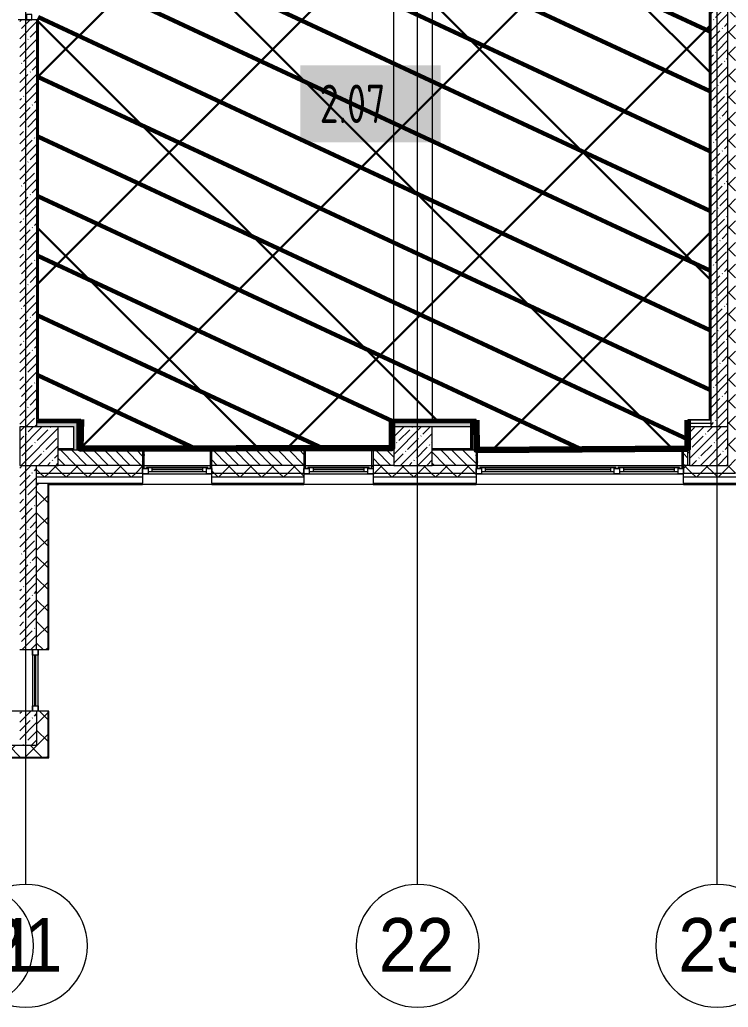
# Model space of a CAD drawing. Header units: millimetres. Extents: x -164500 to 426394, y -51911 to 102118.
# Drawn here: x 224252 to 233476, y -3507 to 9351 of the extents above; entities that cross this region are included whole.
import ezdxf

# ---------------------------------------------------------------- set-up
doc = ezdxf.new("R2010")
doc.units = ezdxf.units.MM
doc.linetypes.add('Осевая', pattern=[6350, 1270, -952.5, 3175, -952.5])
for name, color, linetype, lineweight in [('0) шлифовка', 5, 'Continuous', 60), ('5.3) Л-7 Линолеум 4 вып', 230, 'Continuous', 30), ('7.7) Плинтус', 222, 'Continuous', 90), ('A-FLOR', 7, 'Continuous', 9), ('A-GLAZ', 7, 'Continuous', 9), ('A-GLAZ-1', 7, 'Continuous', 5), ('A-GLAZ-CWMG', 7, 'Continuous', 9), ('A-GLAZ-CWMG-1', 7, 'Continuous', 20), ('A-WALL', 7, 'Continuous', 5), ('I-WALL', 7, 'Continuous', 5), ('S-COLS', 7, 'Continuous', 9), ('S-COLS-1', 7, 'Continuous', 5), ('Оси', 7, 'Continuous', 9), ('Оси-1', 7, 'Continuous', 20), ('Оси-2', 7, 'Осевая', 9)]:
    doc.layers.add(name, color=color, linetype=linetype, lineweight=lineweight)
for name, color, linetype in [('2) защита вин плитк', 6, 'Continuous'), ('3.1) Наливной пол', 3, 'Continuous'), ('3.2.3) Нал-ой пол 4 вып', 3, 'Continuous')]:
    doc.layers.add(name, color=color, linetype=linetype)
doc.layers.add('A-WALL-1', color=9, linetype='Continuous', lineweight=5, true_color=0x808080)
doc.layers.add('A-WALL-FNSH-1', color=9, linetype='Continuous', lineweight=5, true_color=0x808080)
doc.styles.add('Arial', font='arial.ttf', dxfattribs={"width": 0.9, "height": 700})
doc.styles.add('СПДС', font='ГОСТ тип А.ttf', dxfattribs={"width": 0.9})
pattern_1 = [(45, (148772.12, -0.94), (-141.42136, 141.42136), []), (135, (148772.12, -0.94), (-141.42136, -141.42136), [])]
pattern_2 = [(45, (148772.12, -0.94), (-114.04925, 114.04925), []), (45, (148886.17, -0.94), (-114.04925, 114.04925), [201.612, -40.322, 6.706, -33.617])]
pattern_3 = [(135, (148772.12, -0.94), (-70.71068, -70.71068), [])]
pattern_4 = [(0, (148772.123, -0.94), (243.84, 60.96), [20.117, -162.763, 20.117, -162.763, -975.36]), (0, (148772.123, -0.94), (243.84, 60.96), [-365.76, 20.117, -345.643, 20.117, -162.763, -426.72]), (0, (148772.123, -0.94), (243.84, 60.96), [-914.4, 20.117, -101.803, 20.117, -284.683]), (120, (148863.563, 29.54), (-174.71291, 180.691634), [20.117, -162.763, 20.117, -162.763, -975.36]), (120, (148863.563, 29.54), (-174.71291, 180.691634), [-365.76, 20.117, -345.643, 20.117, -162.763, -426.72]), (120, (148863.563, 29.54), (-174.71291, 180.691634), [-914.4, 20.117, -101.803, 20.117, -284.683]), (240, (148894.043, 151.46), (-69.12709, -241.651634), [20.117, -162.763, 20.117, -162.763, -975.36]), (240, (148894.043, 151.46), (-69.12709, -241.651634), [-365.76, 20.117, -345.643, 20.117, -162.763, -426.72]), (240, (148894.043, 151.46), (-69.12709, -241.651634), [-914.4, 20.117, -101.803, 20.117, -284.683])]
pattern_5 = [(45, (148772.12, -0.94), (-212.132, 212.132), []), (135, (148772.12, -0.94), (-212.132, -212.132), [])]
pattern_6 = [(45, (191173.1, 26476), (-1347.04, 1347.04), [])]
pattern_7 = [(45, (191173.1, 26480), (-1347.04, 1347.04), [])]

# ---------------------------------------------------------------- blocks, each defined once
blk = doc.blocks.new('BSC_Колонна _Прямоугольная - 500х500-V291-Объем проектирования 2 этажа')
at = {"layer": 'S-COLS-1'}
h = blk.add_hatch(dxfattribs=at)
h.set_pattern_fill('FP_17', color=256, style=0, pattern_type=2)
h.set_pattern_definition([(45, (-75730, -3800), (-114.04925, 114.04925), []), (45, (-75615.95, -3800), (-114.04925, 114.04925), [201.613, -40.323, 6.706, -33.617])])
h.paths.add_polyline_path([(-30, -250), (250, -250), (250, 250), (-250, 250), (-250, -250), (-43, -250)])
for p, q in [((250, 250), (-250, 250)), ((-250, 250), (-250, -250)), ((250, -250), (250, 250)), ((-250, -250), (250, -250))]:
    blk.add_line(p, q, dxfattribs=at)
blk = doc.blocks.new('BSC_Колонна _Прямоугольная - 500х500-V292-Объем проектирования 2 этажа')
at = {"layer": 'S-COLS-1'}
h = blk.add_hatch(dxfattribs=at)
h.set_pattern_fill('FP_18', color=256, style=0, pattern_type=2)
h.set_pattern_definition([(45, (-80600, -3800), (-114.04925, 114.04925), []), (45, (-80485.95, -3800), (-114.04925, 114.04925), [201.613, -40.323, 6.706, -33.617])])
h.paths.add_polyline_path([(250, -250), (250, 250), (-250, 250), (-250, -250)])
for p, q in [((250, 250), (-250, 250)), ((-250, 250), (-250, -250)), ((250, -250), (250, 250)), ((-250, -250), (250, -250))]:
    blk.add_line(p, q, dxfattribs=at)
blk = doc.blocks.new('120_Окно_СКБ_2Ст - 120_Окно_СКБ_2Ст 2700х2500 _мал створка слева_-22808065-Объем проектирования 2 этажа')
at = {"layer": 'A-GLAZ'}
for p, q in [((-1350, -75), (-1350, -5)), ((-1350, -5), (-1280, -5)), ((-1280, -75), (-1350, -75)), ((-1280, -75), (-1300, -75)), ((-1300, -75), (-1300, -85)), ((-1300, -85), (-500, -85)), ((-500, -85), (-1300, -85)), ((-1280, -5), (-1280, -75)), ((-520, -35), (-1280, -35)), ((-1280, -35), (-1280, -75)), ((-1230, -85), (-1230, -35)), ((-570, -85), (-570, -35)), ((-520, -75), (-520, -5)), ((-520, -5), (-450, -5)), ((-520, -75), (-520, -35)), ((-450, -75), (-520, -75)), ((-500, -75), (-520, -75)), ((-500, -85), (-500, -75)), ((-450, -75), (-470, -75)), ((-470, -75), (-470, -85)), ((-470, -85), (1300, -85)), ((1300, -85), (-470, -85)), ((-450, -5), (-450, -75)), ((1280, -35), (-450, -35)), ((-450, -35), (-450, -75)), ((-400, -85), (-400, -35)), ((1230, -85), (1230, -35)), ((1280, -75), (1280, -5)), ((1280, -5), (1350, -5)), ((1280, -75), (1280, -35)), ((1350, -75), (1280, -75)), ((1300, -75), (1280, -75)), ((1300, -85), (1300, -75)), ((1350, -5), (1350, -75))]:
    blk.add_line(p, q, dxfattribs=at)
at = {"layer": 'A-GLAZ-1'}
for p, q in [((1350, -5), (-1350, -5)), ((-1330, -75), (-1300, -75)), ((-1230, -55), (-570, -55)), ((-570, -65), (-1230, -65)), ((-500, -75), (-470, -75)), ((-400, -55), (1230, -55)), ((1230, -65), (-400, -65)), ((1300, -75), (1330, -75))]:
    blk.add_line(p, q, dxfattribs=at)
blk = doc.blocks.new('120_Окно_СКБ_1Ст - 120_Окно_СКБ_1Ст 900х2500_h_-19906150-Объем проектирования 2 этажа')
at = {"layer": 'A-GLAZ'}
for p, q in [((-450, -75), (-450, -5)), ((-450, -5), (-380, -5)), ((-380, -75), (-450, -75)), ((-380, -75), (-400, -75)), ((-400, -75), (-400, -85)), ((-400, -85), (400, -85)), ((400, -85), (-400, -85)), ((-380, -5), (-380, -75)), ((380, -35), (-380, -35)), ((-380, -35), (-380, -75)), ((-330, -85), (-330, -35)), ((330, -85), (330, -35)), ((380, -75), (380, -5)), ((380, -5), (450, -5)), ((380, -75), (380, -35)), ((450, -75), (380, -75)), ((400, -75), (380, -75)), ((400, -85), (400, -75)), ((450, -5), (450, -75))]:
    blk.add_line(p, q, dxfattribs=at)
at = {"layer": 'A-GLAZ-1'}
for p, q in [((450, -5), (-450, -5)), ((-430, -75), (-400, -75)), ((-330, -55), (330, -55)), ((330, -65), (-330, -65)), ((400, -75), (430, -75))]:
    blk.add_line(p, q, dxfattribs=at)
blk = doc.blocks.new('120_Окно_СКБ_1Ст - 120_Окно_СКБ_1Ст 800х2500 EI30-23532001-Объем проектирования 2 этажа')
at = {"layer": 'A-GLAZ'}
for p, q in [((-400, -127), (-400, -57)), ((-400, -57), (-330, -57)), ((-330, -127), (-400, -127)), ((-330, -57), (-330, -127)), ((330, -127), (330, -57)), ((330, -57), (400, -57)), ((400, -127), (330, -127)), ((400, -57), (400, -127))]:
    blk.add_line(p, q, dxfattribs=at)
at = {"layer": 'A-GLAZ-1'}
for p, q in [((400, -57), (-400, -57)), ((-400, -127), (400, -127)), ((330, -87), (-330, -87)), ((330, -97), (-330, -97))]:
    blk.add_line(p, q, dxfattribs=at)
blk = doc.blocks.new('BSC_Колонна _Прямоугольная - 500х500-V425-Объем проектирования 2 этажа')
at = {"layer": 'S-COLS-1'}
h = blk.add_hatch(dxfattribs=at)
h.set_pattern_fill('FP_174', color=256, style=0, pattern_type=2)
h.set_pattern_definition([(45, (-84450, -3800), (-114.04925, 114.04925), []), (45, (-84335.95, -3800), (-114.04925, 114.04925), [201.613, -40.323, 6.706, -33.617])])
h.paths.add_polyline_path([(-250, -250), (250, -250), (250, 250), (-250, 250), (-250, -129)])
for p, q in [((250, 250), (-250, 250)), ((-250, 250), (-250, -250)), ((250, -250), (250, 250)), ((-250, -250), (250, -250))]:
    blk.add_line(p, q, dxfattribs=at)
blk = doc.blocks.new('Прямоугольный импост - 50 x 70 мм-31701779-Объем проектирования 2 этажа')
at = {"layer": 'A-GLAZ-CWMG-1'}
for p, q in [((0, 35), (-70, 35)), ((-70, 35), (-70, -35)), ((0, -35), (0, 35)), ((-70, -35), (0, -35))]:
    blk.add_line(p, q, dxfattribs=at)
blk = doc.blocks.new('Ось сетки - D8-29747960-Объем проектирования 2 этажа')
at = {"layer": 'Оси-1'}
for start, end in [(360, 180), (180, 360)]:
    blk.add_arc((0, 0), 4, start, end, dxfattribs=at)

msp = doc.modelspace()

# ---------------------------------------------------------------- hatches: boundary and pattern name
at = {"layer": '0) шлифовка', "true_color": 0x2776bb}
h = msp.add_hatch(dxfattribs=at)
h.set_pattern_fill('ANSI31', color=152, scale=222, angle=110)
h.set_pattern_definition([(155, (191173.1, 26480), (-297.882, -638.811), [])])
h.paths.add_polyline_path([(233231.123, 10879), (230901.623, 10879), (230901.623, 10872), (229102.123, 10872), (229101.123, 10872), (229101.123, 11329), (224773.123, 11329), (224773.123, 10879), (224493.123, 10879), (224493.123, 10792.29), (224493.123, 4146), (225047.511, 4146), (225047.511, 3771), (229101.123, 3771), (229101.123, 4146), (230197.123, 4146), (230197.123, 3771), (232951.123, 3771), (232951.123, 4141), (233231.123, 4141)])
at = {"layer": '2) защита вин плитк'}
h = msp.add_hatch(dxfattribs=at)
h.set_pattern_fill('ANSI31', color=256, scale=600)
h.set_pattern_definition(pattern_7)
h.paths.add_polyline_path([(233231.123, 10879), (230901.623, 10879), (230901.623, 10872), (229102.123, 10872), (229101.123, 10872), (229101.123, 11329), (224773.123, 11329), (224773.123, 10879), (224493.123, 10879), (224493.123, 10792.29), (224493.123, 4146), (225047.511, 4146), (225047.511, 3771), (229101.123, 3771), (229101.123, 4146), (230197.123, 4146), (230197.123, 3771), (232951.123, 3771), (232951.123, 4141), (233231.123, 4141)])
h = msp.add_hatch(dxfattribs=at)
h.set_pattern_fill('ANSI31', color=256, scale=600)
h.set_pattern_definition(pattern_6)
h.paths.add_polyline_path([(233231.123, 10875.086), (230901.623, 10875.086), (230901.623, 10868.086), (229102.123, 10868.086), (229101.123, 10868.086), (229101.123, 11325.087), (224773.123, 11325.087), (224773.123, 10875.086), (224493.123, 10875.086), (224493.123, 10788.376), (224493.123, 4142.086), (225047.511, 4142.086), (225047.511, 3767.086), (229101.123, 3767.086), (229101.123, 4142.086), (230197.123, 4142.086), (230197.123, 3767.086), (232951.123, 3767.086), (232951.123, 4137.086), (233231.123, 4137.086)])
at = {"layer": '3.1) Наливной пол'}
h = msp.add_hatch(dxfattribs=at)
h.set_pattern_fill('ANSI31', color=256, scale=600)
h.set_pattern_definition(pattern_6)
h.paths.add_polyline_path([(233231.123, 10875.086), (230901.623, 10875.086), (230901.623, 10868.086), (229102.123, 10868.086), (229101.123, 10868.086), (229101.123, 11325.087), (224773.123, 11325.087), (224773.123, 10875.086), (224493.123, 10875.086), (224493.123, 10788.376), (224493.123, 4142.086), (225047.511, 4142.086), (225047.511, 3767.086), (229101.123, 3767.086), (229101.123, 4142.086), (230197.123, 4142.086), (230197.123, 3767.086), (232951.123, 3767.086), (232951.123, 4137.086), (233231.123, 4137.086)])
at = {"layer": '3.2.3) Нал-ой пол 4 вып'}
h = msp.add_hatch(dxfattribs=at)
h.set_pattern_fill('ANSI31', color=256, scale=600)
h.set_pattern_definition(pattern_7)
h.paths.add_polyline_path([(233231.123, 10879), (230901.623, 10879), (230901.623, 10872), (229102.123, 10872), (229101.123, 10872), (229101.123, 11329), (224773.123, 11329), (224773.123, 10879), (224493.123, 10879), (224493.123, 10792.29), (224493.123, 4146), (225047.511, 4146), (225047.511, 3771), (229101.123, 3771), (229101.123, 4146), (230197.123, 4146), (230197.123, 3771), (232951.123, 3771), (232951.123, 4141), (233231.123, 4141)])
at = {"layer": '5.3) Л-7 Линолеум 4 вып'}
h = msp.add_hatch(dxfattribs=at)
h.set_pattern_fill('ANSI37', color=256, scale=600)
h.set_pattern_definition([(45, (191173.1, 26480), (-1347.04, 1347.04), []), (135, (191173.1, 26480), (-1347.04, -1347.04), [])])
h.paths.add_polyline_path([(233231.123, 10879), (230901.623, 10879), (230901.623, 10872), (229102.123, 10872), (229101.123, 10872), (229101.123, 11329), (224773.123, 11329), (224773.123, 10879), (224493.123, 10879), (224493.123, 10792.29), (224493.123, 4146), (225047.511, 4146), (225047.511, 3771), (229101.123, 3771), (229101.123, 4146), (230197.123, 4146), (230197.123, 3771), (232951.123, 3771), (232951.123, 4141), (233231.123, 4141)])
at = {"layer": 'A-WALL'}
h = msp.add_hatch(dxfattribs=at)
h.set_pattern_fill('FP_24', color=256, style=0, pattern_type=2)
h.set_pattern_definition(pattern_1)
h.paths.add_polyline_path([(233478.279, 3449.059), (233572.123, 3449.059), (233572.123, 10249.059), (233472.123, 10249.059), (233472.123, 3449.059)])
h = msp.add_hatch(dxfattribs=at)
h.set_pattern_fill('FP_2', color=256, style=0, pattern_type=2)
h.set_pattern_definition(pattern_3)
h.paths.add_polyline_path([(229107.72, 3549.059), (229122.123, 3549.059), (229122.123, 3749.058), (228852.123, 3749.058), (228852.123, 3549.059)])
h.paths.add_polyline_path([(224762.123, 3549.059), (225852.123, 3549.059), (225852.123, 3749.058), (224752.123, 3749.058), (224752.123, 3549.059)])
h.paths.add_polyline_path([(227952.123, 3549.059), (227952.123, 3749.058), (226752.123, 3749.058), (226752.123, 3549.059), (227662.252, 3549.059)])
h = msp.add_hatch(dxfattribs=at)
h.set_pattern_fill('FP_2', color=256, style=0, pattern_type=2)
h.set_pattern_definition(pattern_3)
h.paths.add_polyline_path([(232952.123, 3549.059), (232952.123, 3749.058), (232892.123, 3749.058), (232892.123, 3549.059)])
h.paths.add_polyline_path([(229622.123, 3549.059), (230192.123, 3549.059), (230192.123, 3749.058), (229622.123, 3749.058), (229622.123, 3669.987)])
h = msp.add_hatch(dxfattribs=at)
h.set_pattern_fill('FP_24', color=256, style=0, pattern_type=2)
h.set_pattern_definition(pattern_1)
h.paths.add_polyline_path([(232972.123, 3449.059), (233472.123, 3449.059), (233472.123, 3549.058), (232892.123, 3549.058), (232892.123, 3449.059), (232952.123, 3449.059)])
h.paths.add_polyline_path([(230192.123, 3449.059), (230192.123, 3549.058), (228852.123, 3549.058), (228852.123, 3449.059), (229622.123, 3449.059)])
h.paths.add_polyline_path([(226752.123, 3449.059), (227952.123, 3449.059), (227952.123, 3549.058), (226752.123, 3549.058)])
h.paths.add_polyline_path([(224762.123, 3449.059), (225852.123, 3449.059), (225852.123, 3549.058), (224472.123, 3549.058), (224472.123, 3449.059), (224752.123, 3449.059)])
h = msp.add_hatch(dxfattribs=at)
h.set_pattern_fill('FP_24', color=256, style=0, pattern_type=2)
h.set_pattern_definition(pattern_1)
h.paths.add_polyline_path([(233481.357, 3399.059), (233572.123, 3399.059), (233572.123, 3449.059), (232892.123, 3449.059), (232892.123, 3399.059), (233472.123, 3399.059)])
h.paths.add_polyline_path([(230192.123, 3399.059), (230192.123, 3449.059), (228852.123, 3449.059), (228852.123, 3399.059), (229622.123, 3399.059)])
h.paths.add_polyline_path([(227952.123, 3399.059), (227952.123, 3449.059), (226752.123, 3449.059), (226752.123, 3399.059), (227662.252, 3399.059)])
h.paths.add_polyline_path([(224652.123, 3399.059), (225852.123, 3399.059), (225852.123, 3449.059), (224472.123, 3449.059), (224472.123, 3399.059), (224625.123, 3399.059)])
h = msp.add_hatch(dxfattribs=at)
h.set_pattern_fill('FP_24', color=256, style=0, pattern_type=2)
h.set_pattern_definition(pattern_1)
h.paths.add_polyline_path([(224622.123, -250.941), (224622.123, 349.059), (224472.123, 349.059), (224472.123, -250.941), (224582.49, -250.941)])
h.paths.add_polyline_path([(224472.123, 1149.059), (224622.123, 1149.059), (224622.095, 3319.055), (224472.123, 3319.059), (224472.123, 2644.422)])
h = msp.add_hatch(dxfattribs=at)
h.set_pattern_fill('FP_24', color=256, style=0, pattern_type=2)
h.set_pattern_definition(pattern_1)
h.paths.add_polyline_path([(224252.123, -250.941), (224472.123, -250.941), (224472.123, -100.941), (220332.123, -100.941), (220332.123, -250.941), (224048.58, -250.941)])
h.paths.add_polyline_path([(216098.502, -250.941), (219432.123, -250.941), (219432.123, -100.941), (215832.123, -100.941), (215832.123, -250.941)])
h.paths.add_polyline_path([(214182.123, -250.941), (214932.123, -250.941), (214932.123, -100.941), (213932.123, -100.941), (213932.123, -250.941)])
h.paths.add_polyline_path([(210182.123, -250.941), (210832.123, -250.941), (210832.123, -100.941), (209682.123, -100.941), (209682.123, -250.941)])
h.paths.add_polyline_path([(207582.123, -250.941), (207582.123, -100.941), (206832.123, -100.941), (206832.123, -250.941), (207425.689, -250.941)])
h.paths.add_polyline_path([(205182.123, -250.941), (205932.123, -250.941), (205932.123, -100.941), (205182.123, -100.941), (205182.123, -118.941)])
h.paths.add_polyline_path([(200682.123, -250.941), (202082.123, -250.941), (202082.123, -100.941), (200682.123, -100.941)])
h.paths.add_polyline_path([(196584.673, -250.941), (197582.123, -250.941), (197582.123, -100.941), (196182.123, -100.941), (196182.123, -250.941)])
h.paths.add_polyline_path([(191682.123, -250.941), (192808.457, -250.941), (192808.457, -100.941), (191432.123, -100.941), (191432.123, -250.941), (191525.533, -250.941)])
h.paths.add_polyline_path([(194082.123, -250.941), (194082.123, -100.941), (193708.457, -100.941), (193708.457, -250.941)])
h.paths.add_polyline_path([(187262.123, -250.941), (188332.123, -250.941), (188332.123, -100.941), (186762.123, -100.941), (186762.123, -250.941), (187189.127, -250.941)])
h.paths.add_polyline_path([(181782.123, -250.941), (182642.123, -250.941), (182642.123, -100.941), (181782.123, -100.941), (181782.123, -118.941)])
h.paths.add_polyline_path([(183575.455, -250.941), (184662.123, -250.941), (184662.123, -100.941), (183542.123, -100.941), (183542.123, -250.941)])
h.paths.add_polyline_path([(178516.314, -250.941), (179682.123, -250.941), (179682.123, -100.941), (177981.867, -100.941), (177981.867, -250.941)])
h.paths.add_polyline_path([(171288.97, -250.941), (171482.123, -250.941), (171482.123, -100.941), (170382.123, -100.941), (170382.123, -250.941), (171282.123, -250.941)])
h.paths.add_polyline_path([(174902.642, -250.941), (175181.867, -250.941), (175181.867, -100.941), (173582.123, -100.941), (173582.123, -250.941), (174332.123, -250.941)])
h.paths.add_polyline_path([(165432.123, -250.941), (166032.123, -250.941), (166032.123, -100.941), (164882.123, -100.941), (164882.123, -250.941)])
h.paths.add_polyline_path([(167582.123, -250.941), (167582.123, -100.941), (166932.123, -100.941), (166932.123, -250.941), (166952.564, -250.941)])
h.paths.add_polyline_path([(160932.123, -250.941), (161782.123, -250.941), (161782.123, -100.941), (160432.123, -100.941), (160432.123, -250.941), (160447.955, -250.941)])
h.paths.add_polyline_path([(155388.814, -250.941), (157332.123, -250.941), (157332.123, -100.941), (153402.123, -100.941), (153402.123, -250.941), (154666.08, -250.941)])
h.paths.add_polyline_path([(148662.123, -250.941), (152502.123, -250.941), (152502.123, -100.941), (148512.123, -100.941), (148512.123, -250.941)])
at = {"layer": 'I-WALL'}
h = msp.add_hatch(dxfattribs=at)
h.set_pattern_fill('FP_1', color=256, style=0, pattern_type=2)
h.set_pattern_definition(pattern_2)
h.paths.add_polyline_path([(233441.343, 4049.059), (233472.123, 4049.059), (233472.123, 10899.059), (233252.123, 10899.059), (233252.123, 4049.059), (233282.123, 4049.059)])
h.paths.add_polyline_path([(233282.123, 11549.059), (233472.123, 11549.059), (233472.123, 15149.059), (233252.123, 15149.059), (233252.123, 11549.059), (233279.543, 11549.059)])
h = msp.add_hatch(dxfattribs=at)
h.set_pattern_fill('FP_1', color=256, style=0, pattern_type=2)
h.set_pattern_definition(pattern_2)
h.paths.add_polyline_path([(224252.123, 7899.059), (224472.123, 7899.059), (224472.123, 9351.349), (224252.123, 9351.349), (224252.123, 8199.059)])
h.paths.add_polyline_path([(224472.123, 10791.349), (224472.123, 10899.058), (224252.123, 10899.058), (224252.123, 10791.349), (224429.002, 10791.349)])
h = msp.add_hatch(dxfattribs=at)
h.set_pattern_fill('FP_191', color=256, style=0, pattern_type=2)
h.set_pattern_definition(pattern_4)
h.paths.add_polyline_path([(224472.123, 4129.059), (224492.123, 4129.059), (224492.123, 4144.059), (224472.37, 4129.243)])
h.paths.add_polyline_path([(224472.123, 4129.059), (224492.123, 4145.059), (224492.123, 9351.349), (224472.123, 9351.349), (224472.123, 4144.059)])
h.paths.add_polyline_path([(224472.123, 10791.349), (224492.123, 10791.349), (224492.123, 10878.059), (224472.123, 10899.059), (224472.123, 10828.869)])
h.paths.add_polyline_path([(224492.123, 10879.059), (224492.123, 10899.059), (224472.123, 10899.059)])
h = msp.add_hatch(dxfattribs=at)
h.set_pattern_fill('FP_191', color=256, style=0, pattern_type=2)
h.set_pattern_definition(pattern_4)
h.paths.add_polyline_path([(233252.123, 4139.058), (233252.123, 10899.059), (233232.123, 10899.059), (233232.123, 4140.058)])
h = msp.add_hatch(dxfattribs=at)
h.set_pattern_fill('FP_1', color=256, style=0, pattern_type=2)
h.set_pattern_definition(pattern_2)
h.paths.add_polyline_path([(224427.49, -100.941), (224472.123, -100.941), (224472.123, 349.059), (224252.123, 349.059), (224252.123, -100.941)])
h.paths.add_polyline_path([(224472.123, 1149.059), (224472.123, 3549.059), (224252.123, 3549.059), (224252.123, 1149.059)])
h.paths.add_polyline_path([(224252.123, 4049.059), (224472.123, 4049.059), (224472.123, 7899.059), (224252.123, 7899.059), (224252.123, 4695.553)])
h = msp.add_hatch(dxfattribs=at)
h.set_pattern_fill('FP_192', color=256, style=0, pattern_type=2)
h.set_pattern_definition(pattern_5)
h.paths.add_polyline_path([(225019.011, 4116.559), (225026.511, 4116.559), (225026.511, 4124.059), (224951.511, 4124.76), (224472.123, 4128.497), (224472.123, 4116.559), (225014.011, 4116.559)])
h = msp.add_hatch(dxfattribs=at)
h.set_pattern_fill('FP_192', color=256, style=0, pattern_type=2)
h.set_pattern_definition(pattern_5)
h.paths.add_polyline_path([(225014.011, 4104.059), (225014.011, 4116.559), (224472.123, 4116.559), (224472.123, 4104.059), (225006.511, 4104.059)])
h = msp.add_hatch(dxfattribs=at)
h.set_pattern_fill('FP_191', color=256, style=0, pattern_type=2)
h.set_pattern_definition(pattern_4)
h.paths.add_polyline_path([(225021.511, 4124.059), (225026.511, 4124.059), (225026.511, 4144.059), (224492.123, 4144.059), (224492.123, 4129.059), (225021.558, 4124.105)])
h = msp.add_hatch(dxfattribs=at)
h.set_pattern_fill('FP_192', color=256, style=0, pattern_type=2)
h.set_pattern_definition(pattern_5)
h.paths.add_polyline_path([(225014.011, 3749.059), (225026.511, 3749.059), (225026.511, 4116.559), (225014.011, 4116.559), (225014.011, 3769.059)])
h = msp.add_hatch(dxfattribs=at)
h.set_pattern_fill('FP_191', color=256, style=0, pattern_type=2)
h.set_pattern_definition(pattern_4)
h.paths.add_polyline_path([(225026.511, 3769.059), (225046.511, 3770.059), (225046.511, 4144.059), (225026.511, 4144.059), (225026.511, 3770.059)])
h = msp.add_hatch(dxfattribs=at)
h.set_pattern_fill('FP_191', color=256, style=0, pattern_type=2)
h.set_pattern_definition(pattern_4)
h.paths.add_polyline_path([(229107.72, 3779.059), (229122.123, 3779.059), (229122.123, 4104.059), (229102.123, 4104.059), (229102.123, 3779.059)])
h.paths.add_polyline_path([(229107.72, 4129.059), (229122.123, 4129.059), (229122.123, 4144.059), (229102.123, 4142.12), (229102.123, 4129.059)])
h = msp.add_hatch(dxfattribs=at)
h.set_pattern_fill('FP_192', color=256, style=0, pattern_type=2)
h.set_pattern_definition(pattern_5)
h.paths.add_polyline_path([(229102.123, 4116.559), (230147.123, 4116.559), (230147.123, 4124.059), (229830.455, 4125.686), (229102.123, 4129.059)])
h = msp.add_hatch(dxfattribs=at)
h.set_pattern_fill('FP_192', color=256, style=0, pattern_type=2)
h.set_pattern_definition(pattern_5)
h.paths.add_polyline_path([(230134.623, 4104.059), (230134.623, 4116.559), (229102.123, 4116.559), (229102.123, 4104.059), (230122.123, 4104.059)])
h = msp.add_hatch(dxfattribs=at)
h.set_pattern_fill('FP_191', color=256, style=0, pattern_type=2)
h.set_pattern_definition(pattern_4)
h.paths.add_polyline_path([(230142.123, 4124.059), (230172.123, 4124.059), (230177.123, 4129.059), (230192.123, 4129.059), (230192.123, 4144.059), (229122.123, 4144.059), (229122.123, 4129.059), (230142.266, 4124.201)])
h = msp.add_hatch(dxfattribs=at)
h.set_pattern_fill('FP_192', color=256, style=0, pattern_type=2)
h.set_pattern_definition(pattern_5)
h.paths.add_polyline_path([(230134.623, 3749.059), (230147.123, 3749.059), (230147.123, 4116.559), (230134.623, 4116.559), (230134.623, 3769.059)])
h = msp.add_hatch(color=256, dxfattribs=at)
h.paths.add_polyline_path([(230172.123, 4124.059), (230192.123, 4124.059), (230192.123, 4054.059), (230172.123, 4054.059), (230172.123, 4122.809)])
h.paths.add_polyline_path([(230147.123, 3749.059), (230197.123, 3749.059), (230197.123, 4129.059), (230177.123, 4129.059), (230172.123, 4124.059), (230147.123, 4124.059), (230147.123, 3769.059)])
h = msp.add_hatch(dxfattribs=at)
h.set_pattern_fill('FP_191', color=256, style=0, pattern_type=2)
h.set_pattern_definition(pattern_4)
h.paths.add_polyline_path([(232972.123, 3549.059), (232972.123, 4139.058), (232952.123, 4139.058), (232954.024, 3749.059), (232961.18, 3669.987)])
h.paths.add_polyline_path([(232972.123, 3549.059), (232952.123, 3749.059), (232952.123, 3549.059)])
h = msp.add_hatch(dxfattribs=at)
h.set_pattern_fill('FP_191', color=256, style=0, pattern_type=2)
h.set_pattern_definition(pattern_4)
h.paths.add_polyline_path([(233252.123, 4099.058), (233252.123, 4139.058), (232972.123, 4139.058), (232972.123, 4099.058), (233250.822, 4099.058)])
for points in [[(224752.123, 4054.059), (225001.511, 4054.059), (225001.511, 4104.059), (224472.123, 4104.059), (224472.123, 4054.059), (224492.123, 4054.059)], [(225001.511, 3749.059), (225001.511, 4054.059), (224951.511, 4054.059), (224951.511, 3749.059)], [(230122.123, 4054.059), (230122.123, 4104.059), (229122.123, 4104.059), (229122.123, 4054.059), (229830.455, 4054.059)]]:
    msp.add_hatch(color=256, dxfattribs=at).paths.add_polyline_path(points)
h = msp.add_hatch(dxfattribs=at)
h.set_pattern_fill('FP_192', color=256, style=0, pattern_type=2)
h.set_pattern_definition(pattern_5)
h.paths.add_polyline_path([(225014.011, 3749.059), (225014.011, 4104.059), (225001.511, 4104.059), (225001.511, 3749.059)])
h = msp.add_hatch(dxfattribs=at)
h.set_pattern_fill('FP_192', color=256, style=0, pattern_type=2)
h.set_pattern_definition(pattern_5)
h.paths.add_polyline_path([(230122.123, 3749.059), (230134.623, 3749.059), (230134.623, 4104.059), (230122.123, 4104.059), (230122.123, 3769.059)])
h = msp.add_hatch(dxfattribs=at)
h.set_pattern_fill('FP_191', color=256, style=0, pattern_type=2)
h.set_pattern_definition(pattern_4)
h.paths.add_polyline_path([(229107.72, 3749.059), (229112.123, 3749.059), (229112.123, 3769.059), (225026.511, 3769.059), (225026.511, 3749.059), (228746.353, 3749.059)])
h = msp.add_hatch(dxfattribs=at)
h.set_pattern_fill('FP_191', color=256, style=0, pattern_type=2)
h.set_pattern_definition(pattern_4)
h.paths.add_polyline_path([(225872.123, 3509.059), (225872.123, 3749.058), (225852.123, 3749.058), (225852.123, 3509.059)])
h = msp.add_hatch(dxfattribs=at)
h.set_pattern_fill('FP_191', color=256, style=0, pattern_type=2)
h.set_pattern_definition(pattern_4)
h.paths.add_polyline_path([(226752.123, 3509.059), (226752.123, 3749.058), (226732.123, 3749.058), (226732.123, 3509.059)])
h = msp.add_hatch(dxfattribs=at)
h.set_pattern_fill('FP_191', color=256, style=0, pattern_type=2)
h.set_pattern_definition(pattern_4)
h.paths.add_polyline_path([(227972.123, 3509.059), (227972.123, 3749.058), (227952.123, 3749.058), (227952.123, 3509.059)])
h = msp.add_hatch(dxfattribs=at)
h.set_pattern_fill('FP_191', color=256, style=0, pattern_type=2)
h.set_pattern_definition(pattern_4)
h.paths.add_polyline_path([(228832.123, 3509.059), (228852.123, 3509.059), (228852.123, 3749.058), (228832.123, 3749.058), (228832.123, 3519.059)])
h = msp.add_hatch(dxfattribs=at)
h.set_pattern_fill('FP_191', color=256, style=0, pattern_type=2)
h.set_pattern_definition(pattern_4)
h.paths.add_polyline_path([(230212.123, 3509.059), (230212.123, 3749.058), (230192.123, 3749.058), (230192.123, 3509.059)])
h = msp.add_hatch(dxfattribs=at)
h.set_pattern_fill('FP_191', color=256, style=0, pattern_type=2)
h.set_pattern_definition(pattern_4)
h.paths.add_polyline_path([(232721.392, 3749.059), (232952.123, 3749.059), (232952.123, 3769.059), (230197.123, 3769.059), (230197.123, 3749.059), (232360.025, 3749.059)])

# ---------------------------------------------------------------- linework, layer by layer
at = {"layer": '7.7) Плинтус'}
for points in [[(225046.511, 4144.059), (225036.511, 3769.059), (229101.123, 3779.059), (229101.123, 4144.059)], [(230192.123, 4137.5), (230197.123, 3749.059), (232952.123, 3769.059), (232952.123, 4139.058)]]:
    msp.add_lwpolyline(points, dxfattribs=at)
at = {"layer": 'A-FLOR'}
for p, q in [((229122.123, 4145), (229122.123, 10872.078)), ((229122.123, 4144.059), (229122.123, 10871.136)), ((229622.123, 10872), (229622.123, 4145)), ((229622.123, 10871.059), (229622.123, 4144.059)), ((225046.511, 4145), (224492.123, 4145)), ((225046.511, 4144.059), (224492.123, 4144.059)), ((225046.511, 3771), (225046.511, 4145)), ((225046.511, 3770.059), (225046.511, 4144.059)), ((230192.123, 4145), (229122.123, 4145)), ((230192.123, 4144.059), (229122.123, 4144.059)), ((230192.123, 4130), (230192.123, 4145)), ((230192.123, 4129.059), (230192.123, 4144.059)), ((233252.123, 4140), (232972.123, 4140)), ((233252.123, 4139.058), (232972.123, 4139.058)), ((229622.123, 4050), (229122.123, 4050)), ((229622.123, 4049.059), (229122.123, 4049.059)), ((229622.123, 4055), (229622.123, 4050)), ((229622.123, 4054.059), (229622.123, 4049.059)), ((224762.123, 3750), (224752.123, 3750)), ((224762.123, 3749.058), (224752.123, 3749.058)), ((229122.123, 3780), (229122.123, 3770)), ((229122.123, 3779.059), (229122.123, 3769.059))]:
    msp.add_line(p, q, dxfattribs=at)
at = {"layer": 'A-WALL'}
for p, q in [((233232.123, 4139.058), (233232.123, 10879.059)), ((233252.123, 4049.059), (233252.123, 10899.059)), ((224492.123, 9351.349), (224492.123, 4144.059)), ((225014.011, 4116.559), (224472.123, 4116.559)), ((225014.011, 3749.058), (225014.011, 4116.559)), ((230134.623, 4116.559), (229102.123, 4116.559)), ((230134.623, 3749.059), (230134.623, 4116.559)), ((230147.123, 3749.059), (230147.123, 4129.059)), ((225001.511, 4104.059), (224472.123, 4104.059)), ((225001.511, 3749.058), (225001.511, 4104.059)), ((230122.123, 4104.059), (229102.123, 4104.059)), ((229122.123, 4104.059), (229122.123, 4049.059)), ((232952.123, 3549.059), (232952.123, 3749.059)), ((224472.123, 1149.059), (224472.123, 3549.059)), ((225852.123, 3549.059), (224752.123, 3549.059)), ((225872.123, 3549.059), (226732.123, 3549.059)), ((227952.123, 3549.059), (226752.123, 3549.059)), ((227972.123, 3549.059), (228832.123, 3549.059)), ((229122.123, 3549.059), (228852.123, 3549.059)), ((230212.123, 3549.059), (232872.123, 3549.059)), ((224472.123, 3449.059), (225852.123, 3449.059)), ((224472.123, 3399.059), (225852.123, 3399.059)), ((226752.123, 3449.059), (227952.123, 3449.059)), ((226752.123, 3399.059), (227952.123, 3399.059)), ((228852.123, 3449.059), (230192.123, 3449.059)), ((228852.123, 3399.059), (230192.123, 3399.059)), ((232892.123, 3449.059), (233572.123, 3449.059)), ((232892.123, 3399.059), (233622.123, 3399.059)), ((224472.123, 3319.059), (225852.123, 3319.059)), ((224622.123, 1149.059), (224622.123, 3319.059)), ((224625.123, 1149.059), (224625.123, 3319.059)), ((224630.123, 3299.059), (224625.123, 3299.059)), ((226752.123, 3299.059), (225852.123, 3299.059)), ((226752.123, 3319.059), (227952.123, 3319.059)), ((228852.123, 3299.059), (227952.123, 3299.059)), ((228852.123, 3319.059), (230192.123, 3319.059)), ((232892.123, 3299.059), (230192.123, 3299.059)), ((232892.123, 3319.059), (233702.123, 3319.059)), ((224472.123, 349.059), (224472.123, -100.941)), ((224622.123, -250.941), (224622.123, 349.059)), ((224625.123, -253.941), (224625.123, 349.059)), ((224472.123, -100.941), (220332.123, -100.941)), ((220332.123, -250.941), (224622.123, -250.941)), ((220332.123, -253.941), (224625.123, -253.941))]:
    msp.add_line(p, q, dxfattribs=at)
at = {"layer": 'A-WALL-1'}
for p, q in [((233472.123, 4049.058), (233472.123, 10899.059)), ((224492.123, 9351.349), (224232.123, 9351.349)), ((224472.123, 9351.349), (224472.123, 4049.059)), ((225026.511, 4129.059), (224472.123, 4129.059)), ((224492.123, 4129.059), (224492.123, 4124.059)), ((224492.123, 4124.059), (225026.511, 4124.059)), ((225026.511, 3749.059), (225026.511, 4129.059)), ((229122.123, 4144.059), (229102.123, 4144.059)), ((230197.123, 4129.059), (229102.123, 4129.059)), ((229122.123, 4124.059), (230172.123, 4124.059)), ((230172.123, 4124.059), (230172.123, 3769.059)), ((230192.123, 3769.059), (230192.123, 4129.059)), ((230197.123, 3749.059), (230197.123, 4129.059)), ((232972.123, 4139.058), (232952.123, 4139.058)), ((224472.123, 4054.059), (224951.511, 4054.059)), ((224951.511, 4054.059), (224951.511, 3749.058)), ((229122.123, 4054.059), (230122.123, 4054.059)), ((230122.123, 4104.059), (230122.123, 3749.059)), ((232972.123, 4049.058), (232972.123, 4099.058)), ((232972.123, 4099.058), (233252.123, 4099.058)), ((224752.123, 3749.059), (229122.123, 3749.059)), ((224951.511, 3749.058), (225026.511, 3749.058)), ((225026.511, 3769.059), (225046.511, 3769.059)), ((225046.511, 3769.059), (225046.511, 3770.059)), ((225852.123, 3749.059), (225852.123, 3319.059)), ((225872.123, 3509.059), (225872.123, 3749.059)), ((226732.123, 3749.059), (226732.123, 3509.059)), ((226752.123, 3319.059), (226752.123, 3749.059)), ((227952.123, 3749.059), (227952.123, 3319.059)), ((227972.123, 3509.059), (227972.123, 3749.059)), ((228832.123, 3749.059), (228832.123, 3509.059)), ((228852.123, 3769.059), (228852.123, 3319.059)), ((229122.123, 3769.059), (228852.123, 3769.059)), ((229102.123, 3779.059), (229122.123, 3779.059)), ((229112.123, 3749.059), (229112.123, 3769.059)), ((229622.123, 3749.059), (232952.123, 3749.059)), ((230172.123, 3769.059), (230192.123, 3769.059)), ((230192.123, 3749.059), (230192.123, 3319.059)), ((230212.123, 3509.059), (230212.123, 3749.059)), ((232872.123, 3749.059), (232872.123, 3509.059)), ((232892.123, 3319.059), (232892.123, 3749.059)), ((232952.123, 3770.059), (232952.123, 3769.059)), ((225852.123, 3509.059), (225872.123, 3509.059)), ((226732.123, 3509.059), (226752.123, 3509.059)), ((227952.123, 3509.059), (227972.123, 3509.059)), ((228832.123, 3509.059), (228852.123, 3509.059)), ((230192.123, 3549.059), (229622.123, 3549.059)), ((230192.123, 3509.059), (230212.123, 3509.059)), ((232872.123, 3509.059), (232892.123, 3509.059)), ((232972.123, 3549.059), (232892.123, 3549.059)), ((224252.123, 1149.059), (224622.123, 1149.059)), ((224622.123, 349.059), (224092.123, 349.059))]:
    msp.add_line(p, q, dxfattribs=at)
at = {"layer": 'A-WALL-FNSH-1'}
for p, q in [((233231.123, 10878.059), (233231.123, 4140.058)), ((224493.123, 9351.349), (224492.123, 9351.349)), ((224493.123, 4145.059), (224493.123, 9351.349)), ((225047.511, 4145.059), (224493.123, 4145.059)), ((225047.511, 3789.559), (225047.511, 4145.059)), ((229101.123, 4145.059), (229101.123, 3770.059)), ((230193.123, 4145.059), (229101.123, 4145.059)), ((229102.123, 3770.059), (229102.123, 4144.059)), ((230193.123, 3770.059), (230193.123, 4145.059)), ((232951.123, 4140.058), (232951.123, 3770.059)), ((233231.123, 4140.058), (232951.123, 4140.058)), ((232952.123, 3770.059), (232952.123, 4139.058)), ((229102.123, 4069.559), (229101.123, 4069.559)), ((225046.511, 3789.559), (225047.511, 3789.559)), ((229101.123, 3770.059), (225046.511, 3770.059)), ((225046.511, 3769.059), (228852.123, 3769.059)), ((225873.123, 3509.059), (225873.123, 3749.059)), ((226731.123, 3749.059), (226731.123, 3509.059)), ((227973.123, 3509.059), (227973.123, 3749.059)), ((228831.123, 3749.059), (228831.123, 3509.059)), ((229101.123, 3779.059), (229102.123, 3779.059)), ((229112.123, 3770.059), (229102.123, 3770.059)), ((229112.123, 3769.059), (229112.123, 3770.059)), ((230192.123, 3769.059), (232952.123, 3769.059)), ((232951.123, 3770.059), (230193.123, 3770.059)), ((230213.123, 3509.059), (230213.123, 3749.059)), ((232871.123, 3749.059), (232871.123, 3509.059)), ((225872.123, 3509.059), (225873.123, 3509.059)), ((226731.123, 3509.059), (226732.123, 3509.059)), ((227972.123, 3509.059), (227973.123, 3509.059)), ((228831.123, 3509.059), (228832.123, 3509.059)), ((230212.123, 3509.059), (230213.123, 3509.059)), ((232871.123, 3509.059), (232872.123, 3509.059)), ((224630.123, 3299.059), (225852.123, 3299.059)), ((224630.123, 1149.059), (224630.123, 3299.059)), ((225852.123, 3299.059), (225852.123, 3319.059)), ((226752.123, 3319.059), (226752.123, 3299.059)), ((226752.123, 3299.059), (227952.123, 3299.059)), ((227952.123, 3299.059), (227952.123, 3319.059)), ((228852.123, 3319.059), (228852.123, 3299.059)), ((228852.123, 3299.059), (230192.123, 3299.059)), ((230192.123, 3299.059), (230192.123, 3319.059)), ((232892.123, 3319.059), (232892.123, 3299.059)), ((232892.123, 3299.059), (233722.123, 3299.059)), ((224622.123, 1149.059), (224630.123, 1149.059)), ((224630.123, 349.059), (224622.123, 349.059)), ((224630.123, -258.941), (224630.123, 349.059)), ((220332.123, -258.941), (224630.123, -258.941))]:
    msp.add_line(p, q, dxfattribs=at)
at = {"layer": 'I-WALL'}
for p, q in [((224762.123, 3769.059), (224951.511, 3769.059)), ((224762.123, 3769.059), (224762.123, 3749.059)), ((229622.123, 3769.059), (230122.123, 3769.059))]:
    msp.add_line(p, q, dxfattribs=at)
at = {"layer": 'Оси'}
for points in [[(224332.123, -1907.2), (224332.123, 3092.8), (224332.123, 22577.13), (224332.123, 27577.13)], [(229432.123, -1907.2), (229432.123, 3092.8), (229432.123, 22389.164), (229432.123, 27389.164)], [(233332.123, -1907.2), (233332.123, 3092.8), (233332.123, 16914.156), (233332.123, 21914.156)]]:
    msp.add_lwpolyline(points, dxfattribs=at)
at = {"layer": 'Оси-2'}
for p, q in [((224332.123, 3093.741), (224332.123, 22578.071)), ((229432.123, 3093.741), (229432.123, 22390.105)), ((233332.123, 3093.741), (233332.123, 16915.097))]:
    msp.add_line(p, q, dxfattribs=at)

# ---------------------------------------------------------------- block references
at = {"layer": 'A-GLAZ', "color": 3}
for name, p, rotation in [('120_Окно_СКБ_1Ст - 120_Окно_СКБ_1Ст 900х2500_h_-19906150-Объем проектирования 2 этажа', (226302.123, 3434.059), 180), ('120_Окно_СКБ_1Ст - 120_Окно_СКБ_1Ст 900х2500_h_-19906150-Объем проектирования 2 этажа', (228402.123, 3434.059), 180), ('120_Окно_СКБ_2Ст - 120_Окно_СКБ_2Ст 2700х2500 _мал створка слева_-22808065-Объем проектирования 2 этажа', (231542.123, 3434.059), 180), ('120_Окно_СКБ_1Ст - 120_Окно_СКБ_1Ст 800х2500 EI30-23532001-Объем проектирования 2 этажа', (224547.123, 749.059), 270)]:
    msp.add_blockref(name, p, dxfattribs=dict(at, rotation=rotation))
at = {"layer": 'A-GLAZ-CWMG', "rotation": 269.9999999999999}
msp.add_blockref('Прямоугольный импост - 50 x 70 мм-31701779-Объем проектирования 2 этажа', (224373.123, 9351.349), dxfattribs=at)
at = {"layer": 'S-COLS'}
for name, p in [('BSC_Колонна _Прямоугольная - 500х500-V291-Объем проектирования 2 этажа', (224502.123, 3799.059)), ('BSC_Колонна _Прямоугольная - 500х500-V292-Объем проектирования 2 этажа', (229372.123, 3799.059)), ('BSC_Колонна _Прямоугольная - 500х500-V425-Объем проектирования 2 этажа', (233222.123, 3799.058))]:
    msp.add_blockref(name, p, dxfattribs=at)
at = {"layer": 'Оси-1', "xscale": 199.9999999999999, "yscale": 199.9999999999999, "zscale": 199.9999999999999}
for p in [(223632.123, -2707.2), (224332.123, -2707.2), (229432.123, -2707.2), (233332.123, -2707.2)]:
    msp.add_blockref('Ось сетки - D8-29747960-Объем проектирования 2 этажа', p, dxfattribs=at)

# ---------------------------------------------------------------- texts
at = {"insert": (228156.557, 8507.078), "char_height": 500, "width": 1327.5945, "attachment_point": 1, "style": 'СПДС', "bg_fill": 1, "box_fill_scale": 1.5, "bg_fill_color": 7, "bg_fill_true_color": 16777215, "bg_fill_transparency": 0}
msp.add_mtext('2.07', dxfattribs=at)
at = {"layer": 'Оси', "char_height": 700, "attachment_point": 1, "style": 'Arial'}
for s, insert, width in [('20/1', (222751.591, -2345.907), 2121.26512), ('21', (223826.891, -2345.907), 1212.1515), ('22', (228926.891, -2345.907), 1212.1515), ('23', (232826.891, -2345.907), 1212.1515)]:
    msp.add_mtext(s, dxfattribs=dict(at, insert=insert, width=width))

doc.saveas('drawing.dxf')
